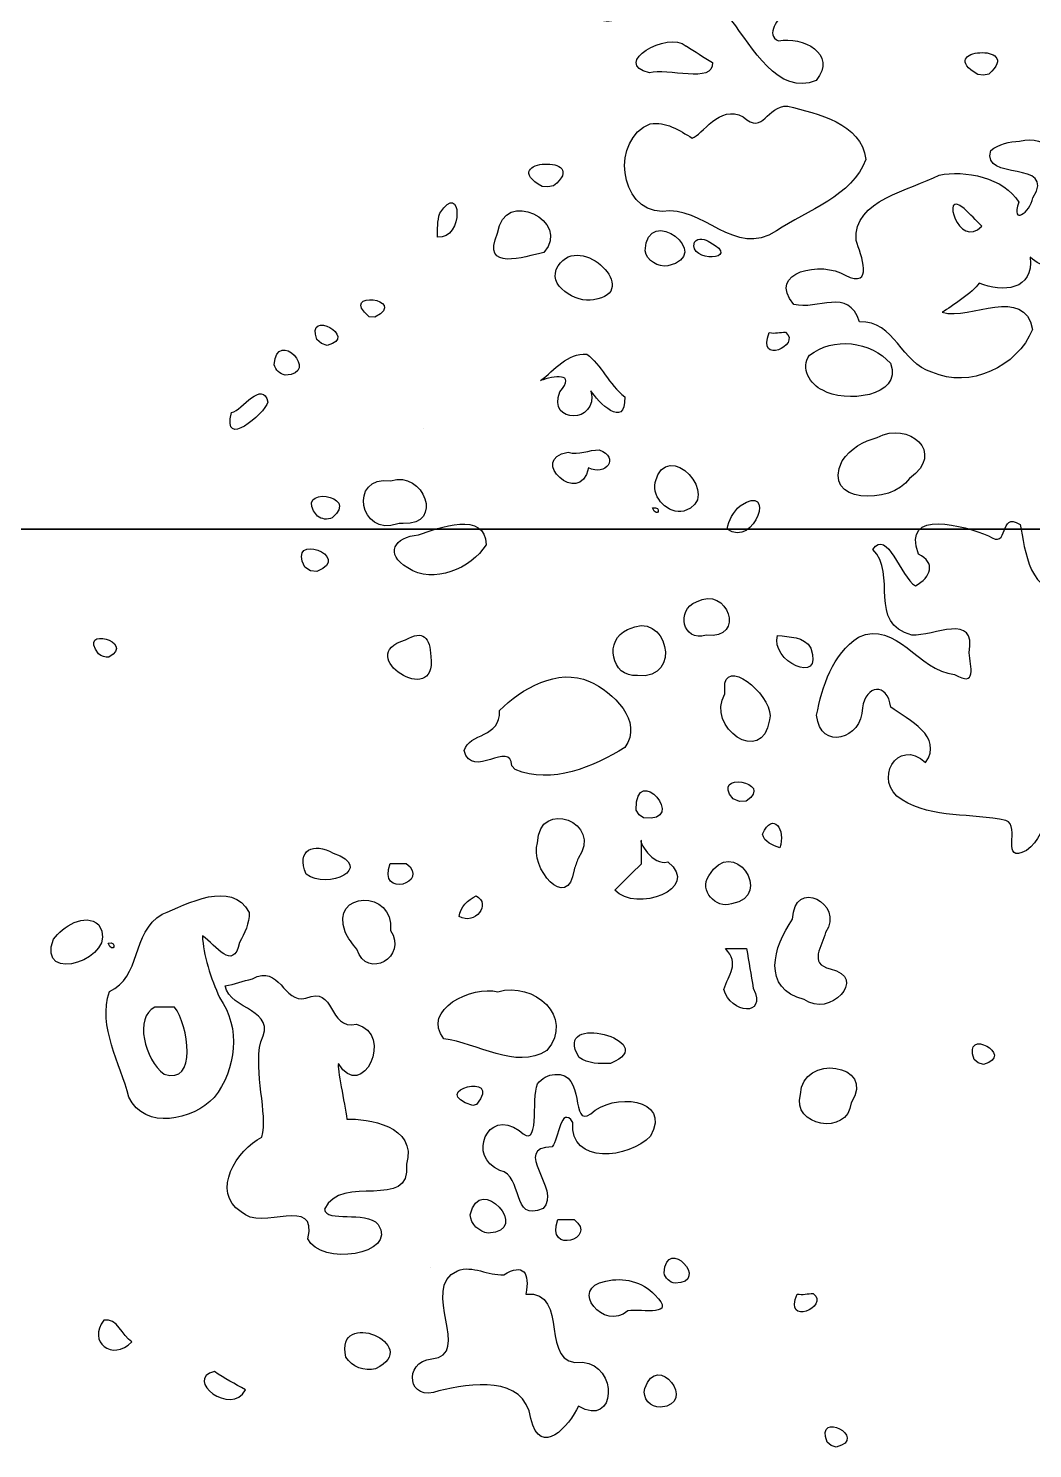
# Model space of a CAD drawing. Header units: centimetres. Extents: x -10.8 to 7.1, y -6.8 to 6.6.
# Drawn here: x 1.894 to 3.02, y -3.466 to -1.873 of the extents above; entities that cross this region are included whole.
import ezdxf

# ---------------------------------------------------------------- set-up
doc = ezdxf.new("R2010")
doc.units = ezdxf.units.CM
doc.header["$MEASUREMENT"] = 0
doc.layers.add('Layer 1', color=7, linetype='Continuous')

msp = doc.modelspace()

# ---------------------------------------------------------------- linework, layer by layer
at = {"layer": 'Layer 1'}
for points, knots in [([(2.5316, -1.81647), (2.4786, -1.83777), (2.55347, -1.8966), (2.56694, -1.8433), (2.56694, -1.8433), (2.57522, -1.82112), (2.62955, -1.80016), (2.61116, -1.78076), (2.61116, -1.78076), (2.58133, -1.77822), (2.55348, -1.79844), (2.5316, -1.81646), (2.5316, -1.81646), (2.5316, -1.81646), (2.5316, -1.81647), (2.5316, -1.81647)], [0, 0, 0, 0, 0.2, 0.2, 0.2, 0.2, 0.4, 0.4, 0.4, 0.4, 0.6, 0.6, 0.6, 0.6, 1, 1, 1, 1]), ([(2.74168, -1.85381), (2.78448, -1.84697), (2.76623, -1.78194), (2.72743, -1.81395), (2.72743, -1.81395), (2.70027, -1.81479), (2.6482, -1.83167), (2.68286, -1.86462), (2.68286, -1.86462), (2.70493, -1.89287), (2.73504, -1.94975), (2.77733, -1.93134), (2.77733, -1.93134), (2.80168, -1.90182), (2.76163, -1.88107), (2.73527, -1.88707), (2.73527, -1.88707), (2.71953, -1.87998), (2.73539, -1.862), (2.74167, -1.85381), (2.74167, -1.85381), (2.74167, -1.85381), (2.74168, -1.85381), (2.74168, -1.85381)], [0, 0, 0, 0, 0.1428571, 0.1428571, 0.1428571, 0.1428571, 0.2857143, 0.2857143, 0.2857143, 0.2857143, 0.4285714, 0.4285714, 0.4285714, 0.4285714, 0.5714286, 0.5714286, 0.5714286, 0.5714286, 0.7142857, 0.7142857, 0.7142857, 0.7142857, 1, 1, 1, 1]), ([(2.63168, -1.89271), (2.61067, -1.8748), (2.54672, -1.91272), (2.59061, -1.92293), (2.59061, -1.92293), (2.61, -1.91687), (2.66301, -1.9358), (2.66098, -1.91132), (2.66098, -1.91132), (2.65121, -1.90511), (2.64145, -1.89891), (2.63168, -1.8927), (2.63168, -1.8927), (2.63168, -1.8927), (2.63168, -1.89271), (2.63168, -1.89271)], [0, 0, 0, 0, 0.2, 0.2, 0.2, 0.2, 0.4, 0.4, 0.4, 0.4, 0.6, 0.6, 0.6, 0.6, 1, 1, 1, 1]), ([(2.97084, -1.92414), (3.0113, -1.88848), (2.90755, -1.89569), (2.95864, -1.9248), (2.95864, -1.9248), (2.95864, -1.9248), (2.9648, -1.92525), (2.9648, -1.92525), (2.9648, -1.92525), (2.9648, -1.92525), (2.97084, -1.92414), (2.97084, -1.92414)], [0, 0, 0, 0, 0.25, 0.25, 0.25, 0.25, 0.5, 0.5, 0.5, 0.5, 1, 1, 1, 1]), ([(2.59123, -1.98008), (2.54759, -1.99662), (2.5554, -2.07723), (2.6047, -2.07846), (2.6047, -2.07846), (2.65034, -2.07042), (2.68615, -2.13156), (2.73274, -2.10005), (2.73274, -2.10005), (2.76716, -2.07722), (2.81817, -2.06063), (2.83292, -2.01997), (2.83292, -2.01997), (2.82796, -1.97863), (2.77871, -1.96892), (2.74559, -1.96016), (2.74559, -1.96016), (2.72091, -1.95913), (2.71893, -1.99349), (2.69546, -1.97221), (2.69546, -1.97221), (2.66886, -1.95724), (2.64938, -1.99309), (2.6384, -1.99598), (2.6384, -1.99598), (2.62426, -1.98744), (2.60868, -1.97675), (2.59123, -1.98008)], [0, 0, 0, 0, 0.125, 0.125, 0.125, 0.125, 0.25, 0.25, 0.25, 0.25, 0.375, 0.375, 0.375, 0.375, 0.5, 0.5, 0.5, 0.5, 0.625, 0.625, 0.625, 0.625, 0.75, 0.75, 0.75, 0.75, 1, 1, 1, 1]), ([(2.97291, -2.00984), (2.96181, -2.04587), (3.04733, -2.01904), (3.02025, -2.063), (3.02025, -2.063), (3.01711, -2.07957), (2.99491, -2.09484), (3.00432, -2.06783), (3.00432, -2.06783), (2.98837, -2.04039), (2.94328, -2.03135), (2.91512, -2.03757), (2.91512, -2.03757), (2.88275, -2.05446), (2.81879, -2.06515), (2.82196, -2.11078), (2.82196, -2.11078), (2.82766, -2.12691), (2.84306, -2.1658), (2.80973, -2.14983), (2.80973, -2.14983), (2.78459, -2.13328), (2.72091, -2.1456), (2.75225, -2.18246), (2.75225, -2.18246), (2.77886, -2.18991), (2.81342, -2.16265), (2.82572, -2.20186), (2.82572, -2.20186), (2.86555, -2.20087), (2.87286, -2.24867), (2.90708, -2.25835), (2.90708, -2.25835), (2.9493, -2.27774), (3.0027, -2.25246), (3.01972, -2.2105), (3.01972, -2.2105), (3.01037, -2.16078), (2.95076, -2.20042), (2.91861, -2.19135), (2.91861, -2.19135), (2.92941, -2.18426), (2.95289, -2.1689), (2.96004, -2.15869), (2.96004, -2.15869), (2.98625, -2.16961), (3.02166, -2.16667), (3.01705, -2.12962), (3.01705, -2.12962), (3.03127, -2.14136), (3.04662, -2.14703), (3.05572, -2.12402), (3.05572, -2.12402), (3.09604, -2.11123), (3.03129, -2.06649), (3.07838, -2.06362), (3.07838, -2.06362), (3.09908, -2.04134), (3.06863, -2.04101), (3.05353, -2.04481), (3.05353, -2.04481), (3.05019, -2.01818), (3.03855, -1.99128), (3.00526, -1.99942), (3.00526, -1.99942), (2.99382, -1.99979), (2.98211, -2.00278), (2.9729, -2.00984), (2.9729, -2.00984), (2.9729, -2.00984), (2.97291, -2.00984), (2.97291, -2.00984)], [0, 0, 0, 0, 0.0526316, 0.0526316, 0.0526316, 0.0526316, 0.1052632, 0.1052632, 0.1052632, 0.1052632, 0.1578947, 0.1578947, 0.1578947, 0.1578947, 0.2105263, 0.2105263, 0.2105263, 0.2105263, 0.2631579, 0.2631579, 0.2631579, 0.2631579, 0.3157895, 0.3157895, 0.3157895, 0.3157895, 0.3684211, 0.3684211, 0.3684211, 0.3684211, 0.4210526, 0.4210526, 0.4210526, 0.4210526, 0.4736842, 0.4736842, 0.4736842, 0.4736842, 0.5263158, 0.5263158, 0.5263158, 0.5263158, 0.5789474, 0.5789474, 0.5789474, 0.5789474, 0.6315789, 0.6315789, 0.6315789, 0.6315789, 0.6842105, 0.6842105, 0.6842105, 0.6842105, 0.7368421, 0.7368421, 0.7368421, 0.7368421, 0.7894737, 0.7894737, 0.7894737, 0.7894737, 0.8421053, 0.8421053, 0.8421053, 0.8421053, 0.8947368, 0.8947368, 0.8947368, 0.8947368, 1, 1, 1, 1]), ([(2.48283, -2.04955), (2.52721, -2.01398), (2.41696, -2.01963), (2.47019, -2.05033), (2.47019, -2.05033), (2.47019, -2.05033), (2.47658, -2.0507), (2.47658, -2.0507), (2.47658, -2.0507), (2.47658, -2.0507), (2.48283, -2.04956), (2.48283, -2.04956), (2.48283, -2.04956), (2.48283, -2.04956), (2.48283, -2.04955), (2.48283, -2.04955)], [0, 0, 0, 0, 0.2, 0.2, 0.2, 0.2, 0.4, 0.4, 0.4, 0.4, 0.6, 0.6, 0.6, 0.6, 1, 1, 1, 1]), ([(2.3528, -2.10709), (2.38322, -2.11022), (2.38003, -2.0418), (2.35565, -2.0802), (2.35565, -2.0802), (2.35234, -2.0888), (2.35336, -2.09811), (2.3528, -2.10709)], [0, 0, 0, 0, 0.3333333, 0.3333333, 0.3333333, 0.3333333, 1, 1, 1, 1]), ([(2.47199, -2.12434), (2.50418, -2.08916), (2.42659, -2.05065), (2.42036, -2.10256), (2.42036, -2.10256), (2.40139, -2.14629), (2.45018, -2.12891), (2.47199, -2.12434)], [0, 0, 0, 0, 0.3333333, 0.3333333, 0.3333333, 0.3333333, 1, 1, 1, 1]), ([(2.96314, -2.09488), (2.93685, -2.12211), (2.91583, -2.05173), (2.94302, -2.07476), (2.94302, -2.07476), (2.94973, -2.08147), (2.95643, -2.08817), (2.96314, -2.09488)], [0, 0, 0, 0, 0.3333333, 0.3333333, 0.3333333, 0.3333333, 1, 1, 1, 1]), ([(2.61095, -2.13913), (2.66457, -2.12793), (2.58817, -2.06757), (2.58551, -2.12237), (2.58551, -2.12237), (2.58754, -2.13355), (2.60007, -2.14107), (2.61095, -2.13913)], [0, 0, 0, 0, 0.3333333, 0.3333333, 0.3333333, 0.3333333, 1, 1, 1, 1]), ([(2.5276, -2.17723), (2.58387, -2.16953), (2.51328, -2.09992), (2.48824, -2.13923), (2.48824, -2.13923), (2.47378, -2.16106), (2.50904, -2.18158), (2.5276, -2.17723)], [0, 0, 0, 0, 0.3333333, 0.3333333, 0.3333333, 0.3333333, 1, 1, 1, 1]), ([(2.64101, -2.11277), (2.63312, -2.13605), (2.69619, -2.13305), (2.65825, -2.11283), (2.65825, -2.11283), (2.65362, -2.10963), (2.64483, -2.10674), (2.64101, -2.11277)], [0, 0, 0, 0, 0.3333333, 0.3333333, 0.3333333, 0.3333333, 1, 1, 1, 1]), ([(2.28289, -2.19679), (2.32207, -2.17595), (2.24004, -2.16635), (2.27647, -2.19628), (2.27647, -2.19628), (2.27647, -2.19628), (2.28289, -2.19679), (2.28289, -2.19679)], [0, 0, 0, 0, 0.3333333, 0.3333333, 0.3333333, 0.3333333, 1, 1, 1, 1]), ([(2.22939, -2.2284), (2.26596, -2.21965), (2.20451, -2.18604), (2.21773, -2.22197), (2.21773, -2.22197), (2.21773, -2.22197), (2.22287, -2.22647), (2.22287, -2.22647), (2.22287, -2.22647), (2.22287, -2.22647), (2.22939, -2.2284), (2.22939, -2.2284)], [0, 0, 0, 0, 0.25, 0.25, 0.25, 0.25, 0.5, 0.5, 0.5, 0.5, 1, 1, 1, 1]), ([(2.18233, -2.26168), (2.22292, -2.2609), (2.17247, -2.20725), (2.17001, -2.25008), (2.17001, -2.25008), (2.17127, -2.25597), (2.17637, -2.26079), (2.18233, -2.26168)], [0, 0, 0, 0, 0.3333333, 0.3333333, 0.3333333, 0.3333333, 1, 1, 1, 1]), ([(2.72479, -2.21415), (2.70937, -2.25127), (2.76134, -2.22811), (2.74306, -2.21365), (2.74306, -2.21365), (2.73697, -2.21355), (2.73086, -2.21543), (2.72479, -2.21415)], [0, 0, 0, 0, 0.3333333, 0.3333333, 0.3333333, 0.3333333, 1, 1, 1, 1]), ([(2.7847, -2.27873), (2.8084, -2.2931), (2.875, -2.28678), (2.86049, -2.2485), (2.86049, -2.2485), (2.83942, -2.22369), (2.79517, -2.21855), (2.76994, -2.23957), (2.76994, -2.23957), (2.75871, -2.25339), (2.77087, -2.27261), (2.78471, -2.27873), (2.78471, -2.27873), (2.78471, -2.27873), (2.7847, -2.27873), (2.7847, -2.27873)], [0, 0, 0, 0, 0.2, 0.2, 0.2, 0.2, 0.4, 0.4, 0.4, 0.4, 0.6, 0.6, 0.6, 0.6, 1, 1, 1, 1]), ([(2.46839, -2.26782), (2.48265, -2.26293), (2.50958, -2.25802), (2.48987, -2.28054), (2.48987, -2.28054), (2.47555, -2.31673), (2.53384, -2.31684), (2.52491, -2.27949), (2.52491, -2.27949), (2.53249, -2.29146), (2.56359, -2.32395), (2.56281, -2.28628), (2.56281, -2.28628), (2.54504, -2.27234), (2.53657, -2.25008), (2.52021, -2.23826), (2.52021, -2.23826), (2.49884, -2.23621), (2.4841, -2.2567), (2.46839, -2.26782)], [0, 0, 0, 0, 0.1666667, 0.1666667, 0.1666667, 0.1666667, 0.3333333, 0.3333333, 0.3333333, 0.3333333, 0.5, 0.5, 0.5, 0.5, 0.6666667, 0.6666667, 0.6666667, 0.6666667, 1, 1, 1, 1]), ([(2.12225, -2.3036), (2.11057, -2.34673), (2.15888, -2.30505), (2.16296, -2.29212), (2.16296, -2.29212), (2.1564, -2.26623), (2.13419, -2.30133), (2.12225, -2.3036)], [0, 0, 0, 0, 0.3333333, 0.3333333, 0.3333333, 0.3333333, 1, 1, 1, 1]), ([(2.80647, -2.35793), (2.78175, -2.40608), (2.86182, -2.40766), (2.88203, -2.3776), (2.88203, -2.3776), (2.92298, -2.34867), (2.88083, -2.31272), (2.8458, -2.33173), (2.8458, -2.33173), (2.83038, -2.33589), (2.81535, -2.34426), (2.80647, -2.35793)], [0, 0, 0, 0, 0.25, 0.25, 0.25, 0.25, 0.5, 0.5, 0.5, 0.5, 1, 1, 1, 1]), ([(2.62911, -2.41441), (2.67489, -2.39957), (2.60942, -2.33006), (2.59691, -2.38209), (2.59691, -2.38209), (2.59331, -2.39986), (2.61133, -2.41791), (2.62911, -2.41441)], [0, 0, 0, 0, 0.3333333, 0.3333333, 0.3333333, 0.3333333, 1, 1, 1, 1]), ([(2.49955, -2.34834), (2.45298, -2.35504), (2.51276, -2.4113), (2.52204, -2.36586), (2.52204, -2.36586), (2.54141, -2.37539), (2.55752, -2.35444), (2.53426, -2.34557), (2.53426, -2.34557), (2.52263, -2.34542), (2.51116, -2.35195), (2.49955, -2.34834)], [0, 0, 0, 0, 0.25, 0.25, 0.25, 0.25, 0.5, 0.5, 0.5, 0.5, 1, 1, 1, 1]), ([(2.31437, -2.42807), (2.36101, -2.43066), (2.33763, -2.36777), (2.30037, -2.38024), (2.30037, -2.38024), (2.25264, -2.37417), (2.26529, -2.44441), (2.30855, -2.42839), (2.30855, -2.42839), (2.31049, -2.42829), (2.31244, -2.42818), (2.31437, -2.42807)], [0, 0, 0, 0, 0.25, 0.25, 0.25, 0.25, 0.5, 0.5, 0.5, 0.5, 1, 1, 1, 1]), ([(2.2349, -2.42181), (2.26819, -2.39559), (2.18912, -2.3849), (2.21834, -2.42), (2.21834, -2.42), (2.22305, -2.42333), (2.22959, -2.42446), (2.2349, -2.42181)], [0, 0, 0, 0, 0.3333333, 0.3333333, 0.3333333, 0.3333333, 1, 1, 1, 1]), ([(2.67738, -2.43457), (2.70907, -2.45665), (2.73308, -2.38047), (2.69213, -2.40833), (2.69213, -2.40833), (2.68421, -2.41492), (2.6794, -2.4246), (2.67738, -2.43457)], [0, 0, 0, 0, 0.3333333, 0.3333333, 0.3333333, 0.3333333, 1, 1, 1, 1]), ([(2.40736, -2.45205), (2.40751, -2.4133), (2.35358, -2.43317), (2.33168, -2.44088), (2.33168, -2.44088), (2.30474, -2.4432), (2.29293, -2.4625), (2.31957, -2.47799), (2.31957, -2.47799), (2.34866, -2.49668), (2.39024, -2.47886), (2.40735, -2.45205), (2.40735, -2.45205), (2.40735, -2.45205), (2.40736, -2.45205), (2.40736, -2.45205)], [0, 0, 0, 0, 0.2, 0.2, 0.2, 0.2, 0.4, 0.4, 0.4, 0.4, 0.6, 0.6, 0.6, 0.6, 1, 1, 1, 1]), ([(3.21992, -2.67293), (3.27552, -2.6692), (3.22349, -2.60811), (3.18925, -2.62326), (3.18925, -2.62326), (3.15683, -2.62074), (3.15064, -2.58246), (3.17628, -2.56611), (3.17628, -2.56611), (3.191, -2.52617), (3.20037, -2.46951), (3.16744, -2.4366), (3.16744, -2.4366), (3.14761, -2.40991), (3.08719, -2.41958), (3.11597, -2.45772), (3.11597, -2.45772), (3.13695, -2.47327), (3.12309, -2.50497), (3.10225, -2.48227), (3.10225, -2.48227), (3.10927, -2.45306), (3.06817, -2.4344), (3.06126, -2.46822), (3.06126, -2.46822), (3.06403, -2.48494), (3.08763, -2.49168), (3.06145, -2.50163), (3.06145, -2.50163), (3.01623, -2.51272), (3.01148, -2.45696), (3.00583, -2.42936), (3.00583, -2.42936), (2.98098, -2.41361), (2.99507, -2.45878), (2.97031, -2.44194), (2.97031, -2.44194), (2.9441, -2.431), (2.87265, -2.41031), (2.89184, -2.46263), (2.89184, -2.46263), (2.9116, -2.4717), (2.90634, -2.48842), (2.88852, -2.49807), (2.88852, -2.49807), (2.87142, -2.48791), (2.85717, -2.43349), (2.84076, -2.45728), (2.84076, -2.45728), (2.86891, -2.48449), (2.83425, -2.54087), (2.88462, -2.5533), (2.88462, -2.5533), (2.90905, -2.55501), (2.95704, -2.52697), (2.94873, -2.57314), (2.94873, -2.57314), (2.95008, -2.5886), (2.95799, -2.61257), (2.93221, -2.59739), (2.93221, -2.59739), (2.89148, -2.59368), (2.86741, -2.53594), (2.8249, -2.55565), (2.8249, -2.55565), (2.79568, -2.57449), (2.78379, -2.61101), (2.77781, -2.64319), (2.77781, -2.64319), (2.78173, -2.68404), (2.82945, -2.67001), (2.82909, -2.63503), (2.82909, -2.63503), (2.83291, -2.60903), (2.85688, -2.6058), (2.86095, -2.63403), (2.86095, -2.63403), (2.88087, -2.64912), (2.92014, -2.6662), (2.89996, -2.69633), (2.89996, -2.69633), (2.86845, -2.66663), (2.83965, -2.71766), (2.8735, -2.73795), (2.8735, -2.73795), (2.90819, -2.75965), (2.95152, -2.75264), (2.98996, -2.76112), (2.98996, -2.76112), (3.00722, -2.76756), (2.98266, -2.81072), (3.01297, -2.79496), (3.01297, -2.79496), (3.04007, -2.77327), (3.03743, -2.73635), (3.04925, -2.70739), (3.04925, -2.70739), (3.07698, -2.71367), (3.09839, -2.75249), (3.13496, -2.74838), (3.13496, -2.74838), (3.1503, -2.75726), (3.16397, -2.78162), (3.19066, -2.77679), (3.19066, -2.77679), (3.22817, -2.78113), (3.23165, -2.8429), (3.27924, -2.82748), (3.27924, -2.82748), (3.30805, -2.82863), (3.35325, -2.80079), (3.30926, -2.78067), (3.30926, -2.78067), (3.27021, -2.76968), (3.28618, -2.69221), (3.23342, -2.71801), (3.23342, -2.71801), (3.21444, -2.72251), (3.20248, -2.76419), (3.19458, -2.7292), (3.19458, -2.7292), (3.18649, -2.70992), (3.18123, -2.66545), (3.21365, -2.67296), (3.21365, -2.67296), (3.21365, -2.67296), (3.21992, -2.67294), (3.21992, -2.67294), (3.21992, -2.67294), (3.21992, -2.67294), (3.21992, -2.67293), (3.21992, -2.67293)], [0, 0, 0, 0, 0.0294118, 0.0294118, 0.0294118, 0.0294118, 0.0588235, 0.0588235, 0.0588235, 0.0588235, 0.0882353, 0.0882353, 0.0882353, 0.0882353, 0.1176471, 0.1176471, 0.1176471, 0.1176471, 0.1470588, 0.1470588, 0.1470588, 0.1470588, 0.1764706, 0.1764706, 0.1764706, 0.1764706, 0.2058824, 0.2058824, 0.2058824, 0.2058824, 0.2352941, 0.2352941, 0.2352941, 0.2352941, 0.2647059, 0.2647059, 0.2647059, 0.2647059, 0.2941176, 0.2941176, 0.2941176, 0.2941176, 0.3235294, 0.3235294, 0.3235294, 0.3235294, 0.3529412, 0.3529412, 0.3529412, 0.3529412, 0.3823529, 0.3823529, 0.3823529, 0.3823529, 0.4117647, 0.4117647, 0.4117647, 0.4117647, 0.4411765, 0.4411765, 0.4411765, 0.4411765, 0.4705882, 0.4705882, 0.4705882, 0.4705882, 0.5, 0.5, 0.5, 0.5, 0.5294118, 0.5294118, 0.5294118, 0.5294118, 0.5588235, 0.5588235, 0.5588235, 0.5588235, 0.5882353, 0.5882353, 0.5882353, 0.5882353, 0.6176471, 0.6176471, 0.6176471, 0.6176471, 0.6470588, 0.6470588, 0.6470588, 0.6470588, 0.6764706, 0.6764706, 0.6764706, 0.6764706, 0.7058824, 0.7058824, 0.7058824, 0.7058824, 0.7352941, 0.7352941, 0.7352941, 0.7352941, 0.7647059, 0.7647059, 0.7647059, 0.7647059, 0.7941176, 0.7941176, 0.7941176, 0.7941176, 0.8235294, 0.8235294, 0.8235294, 0.8235294, 0.8529412, 0.8529412, 0.8529412, 0.8529412, 0.8823529, 0.8823529, 0.8823529, 0.8823529, 0.9117647, 0.9117647, 0.9117647, 0.9117647, 0.9411765, 0.9411765, 0.9411765, 0.9411765, 1, 1, 1, 1]), ([(7.01262, -2.43457), (7.01262, -2.43457), (7.00044, -2.43457), (7.00044, -2.43457), (7.00044, -2.43457), (7.00044, -2.43457), (-10.78282, -2.43457), (-10.78282, -2.43457), (-10.78282, -2.43457), (-10.78282, -2.43457), (7.01262, -2.43457), (7.01262, -2.43457)], [0, 0, 0, 0, 0.25, 0.25, 0.25, 0.25, 0.5, 0.5, 0.5, 0.5, 1, 1, 1, 1]), ([(2.21766, -2.4821), (2.26011, -2.46494), (2.18277, -2.43677), (2.20424, -2.4772), (2.20424, -2.4772), (2.20424, -2.4772), (2.21044, -2.48108), (2.21044, -2.48108), (2.21044, -2.48108), (2.21044, -2.48108), (2.21766, -2.4821), (2.21766, -2.4821)], [0, 0, 0, 0, 0.25, 0.25, 0.25, 0.25, 0.5, 0.5, 0.5, 0.5, 1, 1, 1, 1]), ([(2.65421, -2.55347), (2.69897, -2.55867), (2.67828, -2.49664), (2.64312, -2.51596), (2.64312, -2.51596), (2.62002, -2.52493), (2.62683, -2.56162), (2.65421, -2.55347)], [0, 0, 0, 0, 0.3333333, 0.3333333, 0.3333333, 0.3333333, 1, 1, 1, 1]), ([(2.57698, -2.59879), (2.6286, -2.60407), (2.61042, -2.52306), (2.5659, -2.54721), (2.5659, -2.54721), (2.53956, -2.55791), (2.54714, -2.60113), (2.57698, -2.59879)], [0, 0, 0, 0, 0.3333333, 0.3333333, 0.3333333, 0.3333333, 1, 1, 1, 1]), ([(1.98476, -2.57798), (2.01542, -2.56068), (1.94919, -2.54257), (1.97297, -2.57444), (1.97297, -2.57444), (1.97628, -2.57701), (1.98055, -2.57849), (1.98476, -2.57798)], [0, 0, 0, 0, 0.3333333, 0.3333333, 0.3333333, 0.3333333, 1, 1, 1, 1]), ([(2.317, -2.55875), (2.2569, -2.57565), (2.35343, -2.63719), (2.34557, -2.57747), (2.34557, -2.57747), (2.34435, -2.5558), (2.3373, -2.54684), (2.317, -2.55875)], [0, 0, 0, 0, 0.3333333, 0.3333333, 0.3333333, 0.3333333, 1, 1, 1, 1]), ([(2.73408, -2.55368), (2.72462, -2.58206), (2.78634, -2.61147), (2.77138, -2.5679), (2.77138, -2.5679), (2.76403, -2.55468), (2.747, -2.55545), (2.73408, -2.55368)], [0, 0, 0, 0, 0.3333333, 0.3333333, 0.3333333, 0.3333333, 1, 1, 1, 1]), ([(2.44008, -2.70402), (2.48068, -2.72148), (2.52836, -2.70076), (2.56296, -2.6794), (2.56296, -2.6794), (2.5842, -2.64945), (2.54928, -2.61729), (2.52328, -2.60519), (2.52328, -2.60519), (2.48779, -2.58969), (2.44655, -2.61329), (2.42249, -2.63799), (2.42249, -2.63799), (2.42408, -2.66891), (2.38848, -2.66247), (2.38272, -2.6827), (2.38272, -2.6827), (2.39221, -2.71683), (2.43476, -2.66968), (2.43628, -2.69999), (2.43628, -2.69999), (2.43628, -2.69999), (2.44007, -2.70402), (2.44007, -2.70402), (2.44007, -2.70402), (2.44007, -2.70402), (2.44008, -2.70402), (2.44008, -2.70402)], [0, 0, 0, 0, 0.125, 0.125, 0.125, 0.125, 0.25, 0.25, 0.25, 0.25, 0.375, 0.375, 0.375, 0.375, 0.5, 0.5, 0.5, 0.5, 0.625, 0.625, 0.625, 0.625, 0.75, 0.75, 0.75, 0.75, 1, 1, 1, 1]), ([(2.67504, -2.61928), (2.65314, -2.65598), (2.71718, -2.70194), (2.72494, -2.64834), (2.72494, -2.64834), (2.73178, -2.62548), (2.68065, -2.58042), (2.67504, -2.60718), (2.67504, -2.60718), (2.67504, -2.60718), (2.67504, -2.61928), (2.67504, -2.61928)], [0, 0, 0, 0, 0.25, 0.25, 0.25, 0.25, 0.5, 0.5, 0.5, 0.5, 1, 1, 1, 1]), ([(2.58397, -2.75821), (2.63527, -2.76462), (2.57482, -2.69329), (2.57548, -2.74956), (2.57548, -2.74956), (2.57548, -2.74956), (2.57886, -2.75473), (2.57886, -2.75473), (2.57886, -2.75473), (2.57886, -2.75473), (2.58396, -2.75822), (2.58396, -2.75822), (2.58396, -2.75822), (2.58396, -2.75822), (2.58397, -2.75821), (2.58397, -2.75821)], [0, 0, 0, 0, 0.2, 0.2, 0.2, 0.2, 0.4, 0.4, 0.4, 0.4, 0.6, 0.6, 0.6, 0.6, 1, 1, 1, 1]), ([(2.69888, -2.7396), (2.7322, -2.71757), (2.65769, -2.70579), (2.68413, -2.73703), (2.68413, -2.73703), (2.68413, -2.73703), (2.69127, -2.73979), (2.69127, -2.73979), (2.69127, -2.73979), (2.69127, -2.73979), (2.69889, -2.7396), (2.69889, -2.7396), (2.69889, -2.7396), (2.69889, -2.7396), (2.69888, -2.7396), (2.69888, -2.7396)], [0, 0, 0, 0, 0.2, 0.2, 0.2, 0.2, 0.4, 0.4, 0.4, 0.4, 0.6, 0.6, 0.6, 0.6, 1, 1, 1, 1]), ([(2.51054, -2.80368), (2.53957, -2.76406), (2.46655, -2.7352), (2.46501, -2.78619), (2.46501, -2.78619), (2.45527, -2.81386), (2.49935, -2.86548), (2.50604, -2.8164), (2.50604, -2.8164), (2.50754, -2.81216), (2.50904, -2.80792), (2.51054, -2.80367), (2.51054, -2.80367), (2.51054, -2.80367), (2.51054, -2.80368), (2.51054, -2.80368)], [0, 0, 0, 0, 0.2, 0.2, 0.2, 0.2, 0.4, 0.4, 0.4, 0.4, 0.6, 0.6, 0.6, 0.6, 1, 1, 1, 1]), ([(2.73644, -2.79176), (2.74359, -2.77179), (2.72904, -2.75011), (2.71722, -2.77664), (2.71722, -2.77664), (2.71867, -2.78549), (2.72918, -2.78902), (2.73644, -2.79176)], [0, 0, 0, 0, 0.3333333, 0.3333333, 0.3333333, 0.3333333, 1, 1, 1, 1]), ([(2.20567, -2.82157), (2.22995, -2.8398), (2.2836, -2.8141), (2.23606, -2.79781), (2.23606, -2.79781), (2.21417, -2.78498), (2.19436, -2.7942), (2.20567, -2.82157)], [0, 0, 0, 0, 0.3333333, 0.3333333, 0.3333333, 0.3333333, 1, 1, 1, 1]), ([(2.58139, -2.80965), (2.57145, -2.81959), (2.56151, -2.82953), (2.55157, -2.83947), (2.55157, -2.83947), (2.57514, -2.86473), (2.64924, -2.83819), (2.61101, -2.80755), (2.61101, -2.80755), (2.59384, -2.81328), (2.57753, -2.78258), (2.58138, -2.78375), (2.58138, -2.78375), (2.58138, -2.78375), (2.58138, -2.80965), (2.58138, -2.80965), (2.58138, -2.80965), (2.58138, -2.80965), (2.58139, -2.80965), (2.58139, -2.80965)], [0, 0, 0, 0, 0.1666667, 0.1666667, 0.1666667, 0.1666667, 0.3333333, 0.3333333, 0.3333333, 0.3333333, 0.5, 0.5, 0.5, 0.5, 0.6666667, 0.6666667, 0.6666667, 0.6666667, 1, 1, 1, 1]), ([(2.68238, -2.85485), (2.73212, -2.84575), (2.68317, -2.77626), (2.65709, -2.82334), (2.65709, -2.82334), (2.64574, -2.83999), (2.66475, -2.8602), (2.68238, -2.85485)], [0, 0, 0, 0, 0.3333333, 0.3333333, 0.3333333, 0.3333333, 1, 1, 1, 1]), ([(2.29975, -2.80938), (2.28505, -2.8497), (2.34618, -2.83068), (2.31791, -2.80938), (2.31791, -2.80938), (2.31186, -2.80923), (2.3058, -2.80954), (2.29975, -2.80938)], [0, 0, 0, 0, 0.3333333, 0.3333333, 0.3333333, 0.3333333, 1, 1, 1, 1]), ([(2.14204, -2.86442), (2.12171, -2.82705), (2.07279, -2.85477), (2.04422, -2.86626), (2.04422, -2.86626), (2.00949, -2.88729), (2.02133, -2.93687), (1.9852, -2.95317), (1.9852, -2.95317), (1.97209, -2.99281), (1.99758, -3.03332), (2.00707, -3.07139), (2.00707, -3.07139), (2.02487, -3.10952), (2.0788, -3.09689), (2.10252, -3.07198), (2.10252, -3.07198), (2.12761, -3.04019), (2.13292, -2.99396), (2.10865, -2.95973), (2.10865, -2.95973), (2.09914, -2.93906), (2.09031, -2.91129), (2.08949, -2.89067), (2.08949, -2.89067), (2.10495, -2.90122), (2.12384, -2.93136), (2.13118, -2.89801), (2.13118, -2.89801), (2.1369, -2.8877), (2.14207, -2.87647), (2.14204, -2.86442)], [0, 0, 0, 0, 0.1111111, 0.1111111, 0.1111111, 0.1111111, 0.2222222, 0.2222222, 0.2222222, 0.2222222, 0.3333333, 0.3333333, 0.3333333, 0.3333333, 0.4444444, 0.4444444, 0.4444444, 0.4444444, 0.5555556, 0.5555556, 0.5555556, 0.5555556, 0.6666667, 0.6666667, 0.6666667, 0.6666667, 0.7777778, 0.7777778, 0.7777778, 0.7777778, 1, 1, 1, 1]), ([(2.78775, -2.88691), (2.80986, -2.85388), (2.75187, -2.82503), (2.75091, -2.87192), (2.75091, -2.87192), (2.72898, -2.90252), (2.7158, -2.95022), (2.76388, -2.96178), (2.76388, -2.96178), (2.79161, -2.98365), (2.83676, -2.9372), (2.79299, -2.92755), (2.79299, -2.92755), (2.76808, -2.92181), (2.78418, -2.90166), (2.78775, -2.88691)], [0, 0, 0, 0, 0.2, 0.2, 0.2, 0.2, 0.4, 0.4, 0.4, 0.4, 0.6, 0.6, 0.6, 0.6, 1, 1, 1, 1]), ([(2.26243, -2.90551), (2.27442, -2.94078), (2.31999, -2.91392), (2.30017, -2.88442), (2.30017, -2.88442), (2.30543, -2.83851), (2.23198, -2.8399), (2.24935, -2.88608), (2.24935, -2.88608), (2.2526, -2.89323), (2.25752, -2.89943), (2.26242, -2.9055), (2.26242, -2.9055), (2.26242, -2.9055), (2.26243, -2.90551), (2.26243, -2.90551)], [0, 0, 0, 0, 0.2, 0.2, 0.2, 0.2, 0.4, 0.4, 0.4, 0.4, 0.6, 0.6, 0.6, 0.6, 1, 1, 1, 1]), ([(2.37717, -2.86902), (2.39517, -2.87909), (2.4136, -2.85462), (2.39622, -2.84586), (2.39622, -2.84586), (2.387, -2.84977), (2.37818, -2.85866), (2.37717, -2.86902)], [0, 0, 0, 0, 0.3333333, 0.3333333, 0.3333333, 0.3333333, 1, 1, 1, 1]), ([(1.92277, -2.89412), (1.90178, -2.94692), (1.99858, -2.91634), (1.9733, -2.87814), (1.9733, -2.87814), (1.95794, -2.86394), (1.93252, -2.88062), (1.92277, -2.89412)], [0, 0, 0, 0, 0.3333333, 0.3333333, 0.3333333, 0.3333333, 1, 1, 1, 1]), ([(2.67554, -2.9048), (2.69215, -2.9223), (2.67886, -2.9338), (2.67388, -2.95086), (2.67388, -2.95086), (2.68139, -2.97774), (2.72278, -2.9825), (2.70681, -2.94929), (2.70681, -2.94929), (2.70434, -2.93446), (2.70187, -2.91963), (2.69939, -2.90479), (2.69939, -2.90479), (2.69939, -2.90479), (2.67554, -2.9048), (2.67554, -2.9048)], [0, 0, 0, 0, 0.2, 0.2, 0.2, 0.2, 0.4, 0.4, 0.4, 0.4, 0.6, 0.6, 0.6, 0.6, 1, 1, 1, 1]), ([(2.11494, -2.94654), (2.12065, -2.97477), (2.17466, -2.97233), (2.15477, -3.00932), (2.15477, -3.00932), (2.1468, -3.04391), (2.16319, -3.08992), (2.15615, -3.11634), (2.15615, -3.11634), (2.12805, -3.13013), (2.09844, -3.17759), (2.13281, -3.20005), (2.13281, -3.20005), (2.15591, -3.22292), (2.21933, -3.18038), (2.20777, -3.23032), (2.20777, -3.23032), (2.22092, -3.26103), (2.30917, -3.2487), (2.2865, -3.21411), (2.2865, -3.21411), (2.27188, -3.19776), (2.22803, -3.2129), (2.2264, -3.19703), (2.2264, -3.19703), (2.24469, -3.15629), (2.32391, -3.2004), (2.31824, -3.14675), (2.31824, -3.14675), (2.3308, -3.10332), (2.27375, -3.09552), (2.25135, -3.09599), (2.25135, -3.09599), (2.249, -3.07784), (2.24018, -3.03868), (2.24193, -3.03387), (2.24193, -3.03387), (2.26863, -3.07821), (2.30522, -3.0001), (2.26202, -2.98979), (2.26202, -2.98979), (2.22987, -2.99656), (2.23878, -2.94528), (2.20544, -2.96054), (2.20544, -2.96054), (2.17999, -2.96672), (2.17652, -2.92195), (2.14551, -2.93882), (2.14551, -2.93882), (2.13526, -2.94118), (2.12537, -2.94508), (2.11493, -2.94653), (2.11493, -2.94653), (2.11493, -2.94653), (2.11494, -2.94654), (2.11494, -2.94654)], [0, 0, 0, 0, 0.0666667, 0.0666667, 0.0666667, 0.0666667, 0.1333333, 0.1333333, 0.1333333, 0.1333333, 0.2, 0.2, 0.2, 0.2, 0.2666667, 0.2666667, 0.2666667, 0.2666667, 0.3333333, 0.3333333, 0.3333333, 0.3333333, 0.4, 0.4, 0.4, 0.4, 0.4666667, 0.4666667, 0.4666667, 0.4666667, 0.5333333, 0.5333333, 0.5333333, 0.5333333, 0.6, 0.6, 0.6, 0.6, 0.6666667, 0.6666667, 0.6666667, 0.6666667, 0.7333333, 0.7333333, 0.7333333, 0.7333333, 0.8, 0.8, 0.8, 0.8, 0.8666667, 0.8666667, 0.8666667, 0.8666667, 1, 1, 1, 1]), ([(2.36004, -3.00609), (2.39749, -3.0104), (2.44069, -3.04154), (2.47541, -3.01921), (2.47541, -3.01921), (2.50749, -2.98058), (2.46046, -2.94197), (2.4205, -2.95319), (2.4205, -2.95319), (2.39215, -2.94616), (2.33415, -2.97338), (2.36004, -3.00608), (2.36004, -3.00608), (2.36004, -3.00608), (2.36004, -3.00609), (2.36004, -3.00609)], [0, 0, 0, 0, 0.2, 0.2, 0.2, 0.2, 0.4, 0.4, 0.4, 0.4, 0.6, 0.6, 0.6, 0.6, 1, 1, 1, 1]), ([(2.05819, -2.97043), (2.07384, -2.99078), (2.0842, -3.05859), (2.04658, -3.04566), (2.04658, -3.04566), (2.02496, -3.02938), (2.01257, -2.98217), (2.03622, -2.97043), (2.03622, -2.97043), (2.03622, -2.97043), (2.05819, -2.97043), (2.05819, -2.97043)], [0, 0, 0, 0, 0.25, 0.25, 0.25, 0.25, 0.5, 0.5, 0.5, 0.5, 1, 1, 1, 1]), ([(2.5469, -3.03358), (2.60715, -3.00919), (2.4794, -2.97371), (2.51156, -3.02692), (2.51156, -3.02692), (2.52169, -3.03423), (2.53498, -3.03421), (2.5469, -3.03358)], [0, 0, 0, 0, 0.3333333, 0.3333333, 0.3333333, 0.3333333, 1, 1, 1, 1]), ([(2.96474, -3.03483), (3.0022, -3.0246), (2.9406, -2.9918), (2.95433, -3.02908), (2.95433, -3.02908), (2.95433, -3.02908), (2.95892, -3.0331), (2.95892, -3.0331), (2.95892, -3.0331), (2.95892, -3.0331), (2.96474, -3.03483), (2.96474, -3.03483)], [0, 0, 0, 0, 0.25, 0.25, 0.25, 0.25, 0.5, 0.5, 0.5, 0.5, 1, 1, 1, 1]), ([(2.81651, -3.07777), (2.84567, -3.03348), (2.76077, -3.02225), (2.75978, -3.06839), (2.75978, -3.06839), (2.74854, -3.10404), (2.81312, -3.11587), (2.81651, -3.07777)], [0, 0, 0, 0, 0.3333333, 0.3333333, 0.3333333, 0.3333333, 1, 1, 1, 1]), ([(2.39646, -3.07988), (2.42873, -3.04147), (2.33901, -3.06443), (2.39249, -3.08097), (2.39249, -3.08097), (2.39249, -3.08097), (2.39646, -3.07988), (2.39646, -3.07988)], [0, 0, 0, 0, 0.3333333, 0.3333333, 0.3333333, 0.3333333, 1, 1, 1, 1]), ([(2.465, -3.05648), (2.45769, -3.0735), (2.46914, -3.13373), (2.44461, -3.10899), (2.44461, -3.10899), (2.40834, -3.08325), (2.38601, -3.13891), (2.42288, -3.1536), (2.42288, -3.1536), (2.45018, -3.15952), (2.43461, -3.2123), (2.47118, -3.19649), (2.47118, -3.19649), (2.49299, -3.17475), (2.43413, -3.12801), (2.48149, -3.12705), (2.48149, -3.12705), (2.48915, -3.11843), (2.49082, -3.07973), (2.50463, -3.09978), (2.50463, -3.09978), (2.50066, -3.14812), (2.56815, -3.14035), (2.59149, -3.1153), (2.59149, -3.1153), (2.61635, -3.07177), (2.54858, -3.06646), (2.52481, -3.09013), (2.52481, -3.09013), (2.50093, -3.10697), (2.51985, -3.04252), (2.48438, -3.04614), (2.48438, -3.04614), (2.47663, -3.04594), (2.46981, -3.05086), (2.46499, -3.05649), (2.46499, -3.05649), (2.46499, -3.05649), (2.465, -3.05648), (2.465, -3.05648)], [0, 0, 0, 0, 0.0909091, 0.0909091, 0.0909091, 0.0909091, 0.1818182, 0.1818182, 0.1818182, 0.1818182, 0.2727273, 0.2727273, 0.2727273, 0.2727273, 0.3636364, 0.3636364, 0.3636364, 0.3636364, 0.4545455, 0.4545455, 0.4545455, 0.4545455, 0.5454545, 0.5454545, 0.5454545, 0.5454545, 0.6363636, 0.6363636, 0.6363636, 0.6363636, 0.7272727, 0.7272727, 0.7272727, 0.7272727, 0.8181818, 0.8181818, 0.8181818, 0.8181818, 1, 1, 1, 1]), ([(2.40989, -3.22397), (2.4595, -3.22196), (2.39947, -3.15497), (2.38973, -3.2033), (2.38973, -3.2033), (2.38985, -3.21404), (2.39976, -3.22264), (2.40989, -3.22397)], [0, 0, 0, 0, 0.3333333, 0.3333333, 0.3333333, 0.3333333, 1, 1, 1, 1]), ([(2.48777, -3.20876), (2.47307, -3.24908), (2.5342, -3.23006), (2.50593, -3.20876), (2.50593, -3.20876), (2.49987, -3.20861), (2.49382, -3.20892), (2.48777, -3.20876)], [0, 0, 0, 0, 0.3333333, 0.3333333, 0.3333333, 0.3333333, 1, 1, 1, 1]), ([(2.61919, -3.28012), (2.65978, -3.27934), (2.60933, -3.22569), (2.60687, -3.26852), (2.60687, -3.26852), (2.60813, -3.27441), (2.61323, -3.27923), (2.61919, -3.28012)], [0, 0, 0, 0, 0.3333333, 0.3333333, 0.3333333, 0.3333333, 1, 1, 1, 1]), ([(2.37522, -3.26611), (2.3322, -3.28641), (2.39316, -3.36108), (2.34665, -3.36479), (2.34665, -3.36479), (2.31332, -3.36842), (2.32, -3.41495), (2.35449, -3.40074), (2.35449, -3.40074), (2.38975, -3.39233), (2.4499, -3.38269), (2.45752, -3.43177), (2.45752, -3.43177), (2.46842, -3.47732), (2.50066, -3.4399), (2.51084, -3.41794), (2.51084, -3.41794), (2.55406, -3.44366), (2.55544, -3.37127), (2.51537, -3.36877), (2.51537, -3.36877), (2.46428, -3.37535), (2.5034, -3.2883), (2.45185, -3.29224), (2.45185, -3.29224), (2.45672, -3.26865), (2.44939, -3.25709), (2.42715, -3.27059), (2.42715, -3.27059), (2.4096, -3.27194), (2.39263, -3.25946), (2.37522, -3.26612), (2.37522, -3.26612), (2.37522, -3.26612), (2.37522, -3.26611), (2.37522, -3.26611)], [0, 0, 0, 0, 0.1, 0.1, 0.1, 0.1, 0.2, 0.2, 0.2, 0.2, 0.3, 0.3, 0.3, 0.3, 0.4, 0.4, 0.4, 0.4, 0.5, 0.5, 0.5, 0.5, 0.6, 0.6, 0.6, 0.6, 0.7, 0.7, 0.7, 0.7, 0.8, 0.8, 0.8, 0.8, 1, 1, 1, 1]), ([(2.54159, -3.27792), (2.49879, -3.28535), (2.53986, -3.33497), (2.56622, -3.31104), (2.56622, -3.31104), (2.58305, -3.30891), (2.6221, -3.31801), (2.59637, -3.29324), (2.59637, -3.29324), (2.58286, -3.27833), (2.56083, -3.27281), (2.54159, -3.27792)], [0, 0, 0, 0, 0.25, 0.25, 0.25, 0.25, 0.5, 0.5, 0.5, 0.5, 1, 1, 1, 1]), ([(2.75585, -3.29223), (2.74043, -3.32935), (2.79241, -3.30619), (2.77412, -3.29173), (2.77412, -3.29173), (2.76803, -3.29163), (2.76192, -3.29351), (2.75585, -3.29223)], [0, 0, 0, 0, 0.3333333, 0.3333333, 0.3333333, 0.3333333, 1, 1, 1, 1]), ([(2.28352, -3.3762), (2.33789, -3.34948), (2.23712, -3.30647), (2.25027, -3.36299), (2.25027, -3.36299), (2.2567, -3.37403), (2.27137, -3.37916), (2.28352, -3.3762)], [0, 0, 0, 0, 0.3333333, 0.3333333, 0.3333333, 0.3333333, 1, 1, 1, 1]), ([(2.01044, -3.3459), (1.98863, -3.3683), (1.96008, -3.34557), (1.97903, -3.32149), (1.97903, -3.32149), (1.99403, -3.31868), (1.9995, -3.33878), (2.01044, -3.3459)], [0, 0, 0, 0, 0.3333333, 0.3333333, 0.3333333, 0.3333333, 1, 1, 1, 1]), ([(2.60278, -3.41905), (2.64579, -3.41594), (2.59884, -3.35512), (2.58542, -3.39821), (2.58542, -3.39821), (2.58183, -3.40875), (2.59205, -3.42015), (2.60278, -3.41905)], [0, 0, 0, 0, 0.3333333, 0.3333333, 0.3333333, 0.3333333, 1, 1, 1, 1]), ([(2.13775, -3.39961), (2.12229, -3.43009), (2.06766, -3.38782), (2.10311, -3.3791), (2.10311, -3.3791), (2.11411, -3.38703), (2.12605, -3.39285), (2.13775, -3.39961)], [0, 0, 0, 0, 0.3333333, 0.3333333, 0.3333333, 0.3333333, 1, 1, 1, 1]), ([(2.79989, -3.46402), (2.83735, -3.45379), (2.77575, -3.42099), (2.78948, -3.45827), (2.78948, -3.45827), (2.78948, -3.45827), (2.79407, -3.46229), (2.79407, -3.46229), (2.79407, -3.46229), (2.79407, -3.46229), (2.79989, -3.46402), (2.79989, -3.46402)], [0, 0, 0, 0, 0.25, 0.25, 0.25, 0.25, 0.5, 0.5, 0.5, 0.5, 1, 1, 1, 1])]:
    msp.add_open_spline(points, degree=3, knots=knots, dxfattribs=at)
for points in [[(2.33697, -2.32149), (2.33697, -2.32149), (2.33697, -2.32149), (2.33697, -2.32149)], [(2.59384, -2.41071), (2.59939, -2.42419), (2.60541, -2.40781), (2.59384, -2.41071)], [(1.98379, -2.89883), (1.98934, -2.91231), (1.99536, -2.89593), (1.98379, -2.89883)], [(2.34469, -3.26241), (2.34469, -3.26241), (2.34469, -3.26241), (2.34469, -3.26241)]]:
    msp.add_open_spline(points, degree=3, dxfattribs=at)

doc.saveas('drawing.dxf')
